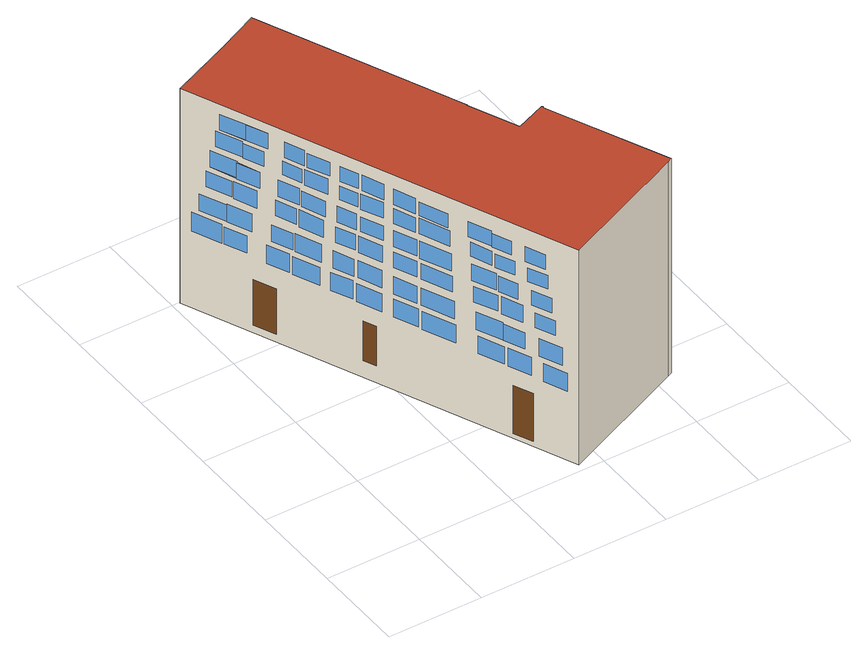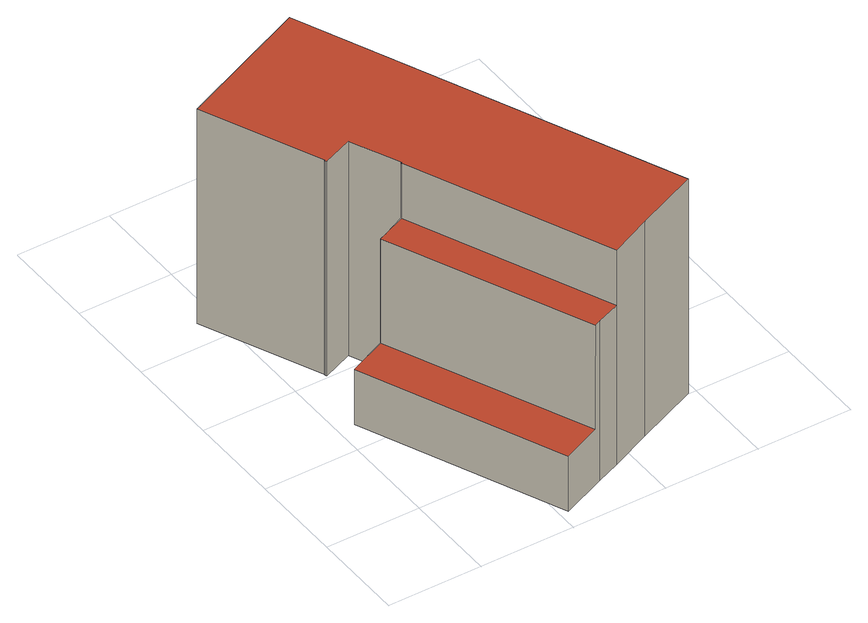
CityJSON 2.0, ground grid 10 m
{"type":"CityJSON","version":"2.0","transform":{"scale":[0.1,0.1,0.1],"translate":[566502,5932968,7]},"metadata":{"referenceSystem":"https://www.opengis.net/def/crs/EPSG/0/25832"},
"CityObjects":{
"building1":{"type":"Building","attributes":{"Gemeindeschluessel":"02100104","Geometrietyp2DReferenz":"3000","function":"31001_1120","roofType":"1000","measuredHeight":24.93,"storeysAboveGround":8},"address":[{"country":"Germany","locality":"Hamburg","thoroughfareNumber":"1","thoroughfareName":"Kobestraße"}],"geometry":[{"type":"MultiSurface","lod":"3","boundaries":[[[0,1,2,3,4,5]],[[6,7,8,9]],[[10,11,12,13]],[[11,14,15,12]],[[14,16,5,4]],[[4,3,17,15]],[[2,1,7,6]],[[18,19,20,21]],[[19,22,23,20]],[[22,24,25,23]],[[24,26,27,25]],[[26,24,22,19,18,28,29,16,14,11,10,30]],[[13,12,15,17,31,32,33,34,35,21,20,23,25,27,36]],[[36,30,10,13],[37,38,39,40],[41,42,43,44],[45,46,47,48],[49,50,51,52],[53,54,55,56],[57,58,59,60],[61,62,63,64],[65,66,67,68,69,70,71,72],[73,74,75,76],[77,78,79,80],[81,82,83,84],[85,86,87,88],[89,90,91,92],[93,94,95,96],[97,98,99,100,101,102,103,104],[105,106,107,108],[109,110,111,112],[113,114,115,116],[117,118,119,120],[121,122,123,124,125,126],[127,128,129,130],[131,132,133,134],[135,136,137,138],[139,140,141,142],[143,144,145,146],[147,148,149,150],[151,152,153,154],[155,156,157,158],[159,160,161,162],[163,164,165,166],[167,168,169,170],[171,172,173,174],[175,176,177,178],[179,180,181,182],[183,184,185,186],[187,188,189,190],[191,192,193,194],[195,196,197,198],[199,200,201,202],[203,204,205,206],[207,208,209,210],[211,212,213,214],[215,216,217,218],[219,220,221,222],[223,224,225,226],[227,228,229,230],[231,232,233,234],[235,236,237,238],[239,240,241,242],[243,244,245,246],[247,248,249,250],[251,252,253,254],[255,256,257,258],[259,260,261,262],[263,264,265,266],[267,268,269,270],[271,272,273,274],[275,276,277,278],[279,280,281,282],[283,284,285,286],[287,288,289,290],[291,292,293,294],[295,296,297,298],[299,300,301,302],[303,304,305,306],[307,308,309,310]],[[219,222,221,220]],[[37,40,39,38]],[[127,130,129,128]],[[223,226,225,224]],[[227,230,229,228]],[[234,233,232,231]],[[238,237,236,235]],[[131,134,133,132]],[[135,138,137,136]],[[139,142,141,140]],[[41,44,43,42]],[[45,48,47,46]],[[49,52,51,50]],[[53,56,55,54]],[[239,242,241,240]],[[243,246,245,244]],[[247,250,249,248]],[[251,254,253,252]],[[143,146,145,144]],[[151,154,153,152]],[[147,150,149,148]],[[57,60,59,58]],[[61,64,63,62]],[[69,68,71,70]],[[67,66,65,72]],[[255,258,257,256]],[[263,266,265,264]],[[259,262,261,260]],[[270,269,268,267]],[[155,158,157,156]],[[159,162,161,160]],[[166,165,164,163]],[[73,76,75,74]],[[77,80,79,78]],[[81,84,83,82]],[[85,88,87,86]],[[274,273,272,271]],[[275,278,277,276]],[[279,282,281,280]],[[283,286,285,284]],[[170,169,168,167]],[[171,174,173,172]],[[175,178,177,176]],[[89,92,91,90]],[[93,96,95,94]],[[98,311,100,99]],[[104,103,102,312]],[[287,290,289,288]],[[291,294,293,292]],[[295,298,297,296]],[[183,186,185,184]],[[179,182,181,180]],[[187,190,189,188]],[[191,194,193,192]],[[195,198,197,196]],[[105,108,107,106]],[[109,112,111,110]],[[113,116,115,114]],[[299,302,301,300]],[[306,305,304,303]],[[310,309,308,307]],[[199,202,201,200]],[[203,206,205,204]],[[207,210,209,208]],[[211,214,213,212]],[[215,218,217,216]],[[117,120,119,118]],[[123,313,121,122]],[[124,125,126,314]],[[34,29,28,35]],[[17,3,2,6,9,31]],[[31,9,8,32]],[[27,26,30,36]],[[35,28,18,21]],[[32,8,7,1,0,33]],[[33,0,5,16,29,34]],[[14,4,15]]],"semantics":{"surfaces":[{"type":"RoofSurface"},{"type":"WallSurface"},{"type":"GroundSurface"},{"type":"Door"},{"type":"Window"}],"values":[0,0,1,1,1,1,1,1,1,1,1,0,2,1,3,3,3,4,4,4,4,4,4,4,4,4,4,4,4,4,4,4,4,4,4,4,4,4,4,4,4,4,4,4,4,4,4,4,4,4,4,4,4,4,4,4,4,4,4,4,4,4,4,4,4,4,4,4,4,4,4,4,4,4,4,4,4,4,4,4,4,4,4,1,1,1,1,1,1,1,1]}}]}
},
"vertices":[
[234,247,195],[242,250,195],[150,460,195],[143,457,195],[118,447,195],[210,236,195],[150,460,74],[242,250,74],[282,268,74],[191,478,74],[8,399,259],[74,427,259],[74,427,10],[8,399,10],[118,447,259],[118,447,10],[210,236,259],[143,457,10],[264,197,259],[265,196,259],[265,196,10],[264,197,10],[265,194,259],[265,194,10],[320,70,259],[320,70,10],[315,68,259],[315,68,10],[232,184,259],[209,236,259],[178,8,259],[191,478,10],[282,268,10],[234,247,10],[209,236,10],[232,184,10],[178,8,10],[49,304,72],[49,304,19],[39,327,19],[39,327,72],[68,262,117],[68,262,96],[56,289,96],[56,289,117],[55,292,118],[55,292,97],[45,314,97],[45,314,118],[37,334,119],[37,334,99],[27,356,99],[27,356,119],[26,358,121],[26,358,99],[13,388,99],[13,388,121],[68,260,145],[68,260,124],[57,286,124],[57,286,145],[56,288,144],[56,288,125],[47,309,125],[47,309,144],[16,380,127],[16,380,146],[28,353,146],[28,353,147],[39,329,147],[39,329,126],[28,353,126],[28,353,127],[69,258,174],[69,258,154],[59,283,154],[59,283,174],[58,285,174],[58,285,156],[49,306,156],[49,306,174],[41,324,176],[41,324,156],[31,347,156],[31,347,176],[30,348,176],[30,348,158],[19,373,158],[19,373,176],[70,256,197],[70,256,179],[60,280,179],[60,280,197],[59,282,199],[59,282,180],[50,303,180],[50,303,199],[33,343,200],[42,320,200],[42,320,181],[32,343,181],[32,343,182],[21,370,182],[21,370,201],[33,343,201],[60,279,223],[60,279,207],[52,299,207],[52,299,223],[44,317,225],[44,317,208],[35,337,208],[35,337,225],[35,338,227],[35,338,209],[23,364,209],[23,364,227],[61,277,246],[61,277,228],[53,297,228],[53,297,246],[36,334,230],[46,313,230],[46,313,248],[37,334,248],[25,360,248],[25,360,230],[92,207,75],[92,207,29],[86,220,29],[86,220,75],[110,166,115],[110,166,94],[99,190,94],[99,190,115],[94,201,116],[94,201,95],[83,226,95],[83,226,116],[82,230,117],[82,230,96],[72,251,96],[72,251,117],[109,167,141],[109,167,121],[99,190,121],[99,190,141],[82,228,143],[82,228,123],[73,249,123],[73,249,143],[94,201,143],[94,201,123],[84,225,123],[84,225,143],[109,167,170],[109,167,152],[99,190,152],[99,190,170],[94,200,172],[94,200,153],[84,224,153],[84,224,172],[83,227,154],[74,246,154],[74,246,172],[83,227,172],[109,167,176],[99,190,176],[99,190,195],[109,167,195],[95,200,195],[95,200,178],[85,222,178],[85,222,195],[83,226,197],[83,226,178],[75,245,178],[75,245,197],[108,168,220],[108,168,203],[99,190,203],[99,190,220],[123,134,221],[123,134,203],[110,165,203],[110,165,221],[95,200,222],[95,200,204],[85,222,204],[85,222,222],[84,225,221],[84,225,205],[76,243,205],[76,243,221],[71,254,224],[71,254,206],[61,277,206],[61,277,224],[122,136,240],[122,136,224],[110,165,224],[110,165,240],[108,168,243],[108,168,225],[99,190,225],[99,190,243],[95,199,244],[95,199,226],[86,221,226],[86,221,244],[84,224,244],[84,224,227],[76,242,227],[76,242,244],[72,252,244],[72,252,228],[62,274,228],[62,274,244],[159,53,71],[159,53,15],[150,73,15],[150,73,71],[173,19,111],[173,19,90],[163,43,90],[163,43,111],[158,55,112],[158,55,91],[148,78,91],[148,78,112],[146,81,92],[135,107,92],[135,107,112],[146,81,112],[126,129,93],[111,162,93],[111,162,114],[126,129,114],[171,24,138],[171,24,118],[161,47,118],[161,47,138],[155,61,138],[155,61,119],[146,82,119],[146,82,138],[146,83,139],[146,83,119],[134,109,119],[134,109,139],[125,130,141],[125,130,121],[111,163,121],[111,163,141],[168,31,166],[168,31,149],[159,51,149],[159,51,166],[144,88,168],[144,88,150],[133,111,150],[133,111,168],[154,63,169],[154,63,149],[145,84,149],[145,84,169],[124,132,151],[111,163,151],[111,163,169],[124,132,169],[167,35,173],[158,55,173],[158,55,190],[167,35,190],[152,68,191],[152,68,173],[144,87,173],[144,87,191],[143,89,193],[143,89,174],[132,113,174],[132,113,193],[124,133,195],[124,133,175],[110,164,175],[110,164,195],[165,39,215],[165,39,199],[156,58,199],[156,58,215],[151,71,216],[151,71,200],[142,90,200],[142,90,216],[141,93,217],[141,93,201],[132,115,201],[132,115,217],[164,41,238],[164,41,221],[155,61,221],[155,61,238],[149,74,222],[141,93,222],[141,93,238],[149,74,238],[141,94,223],[131,117,223],[131,117,240],[141,94,240],[32,343,200],[33,343,182],[36,334,248],[37,334,230]
]}
